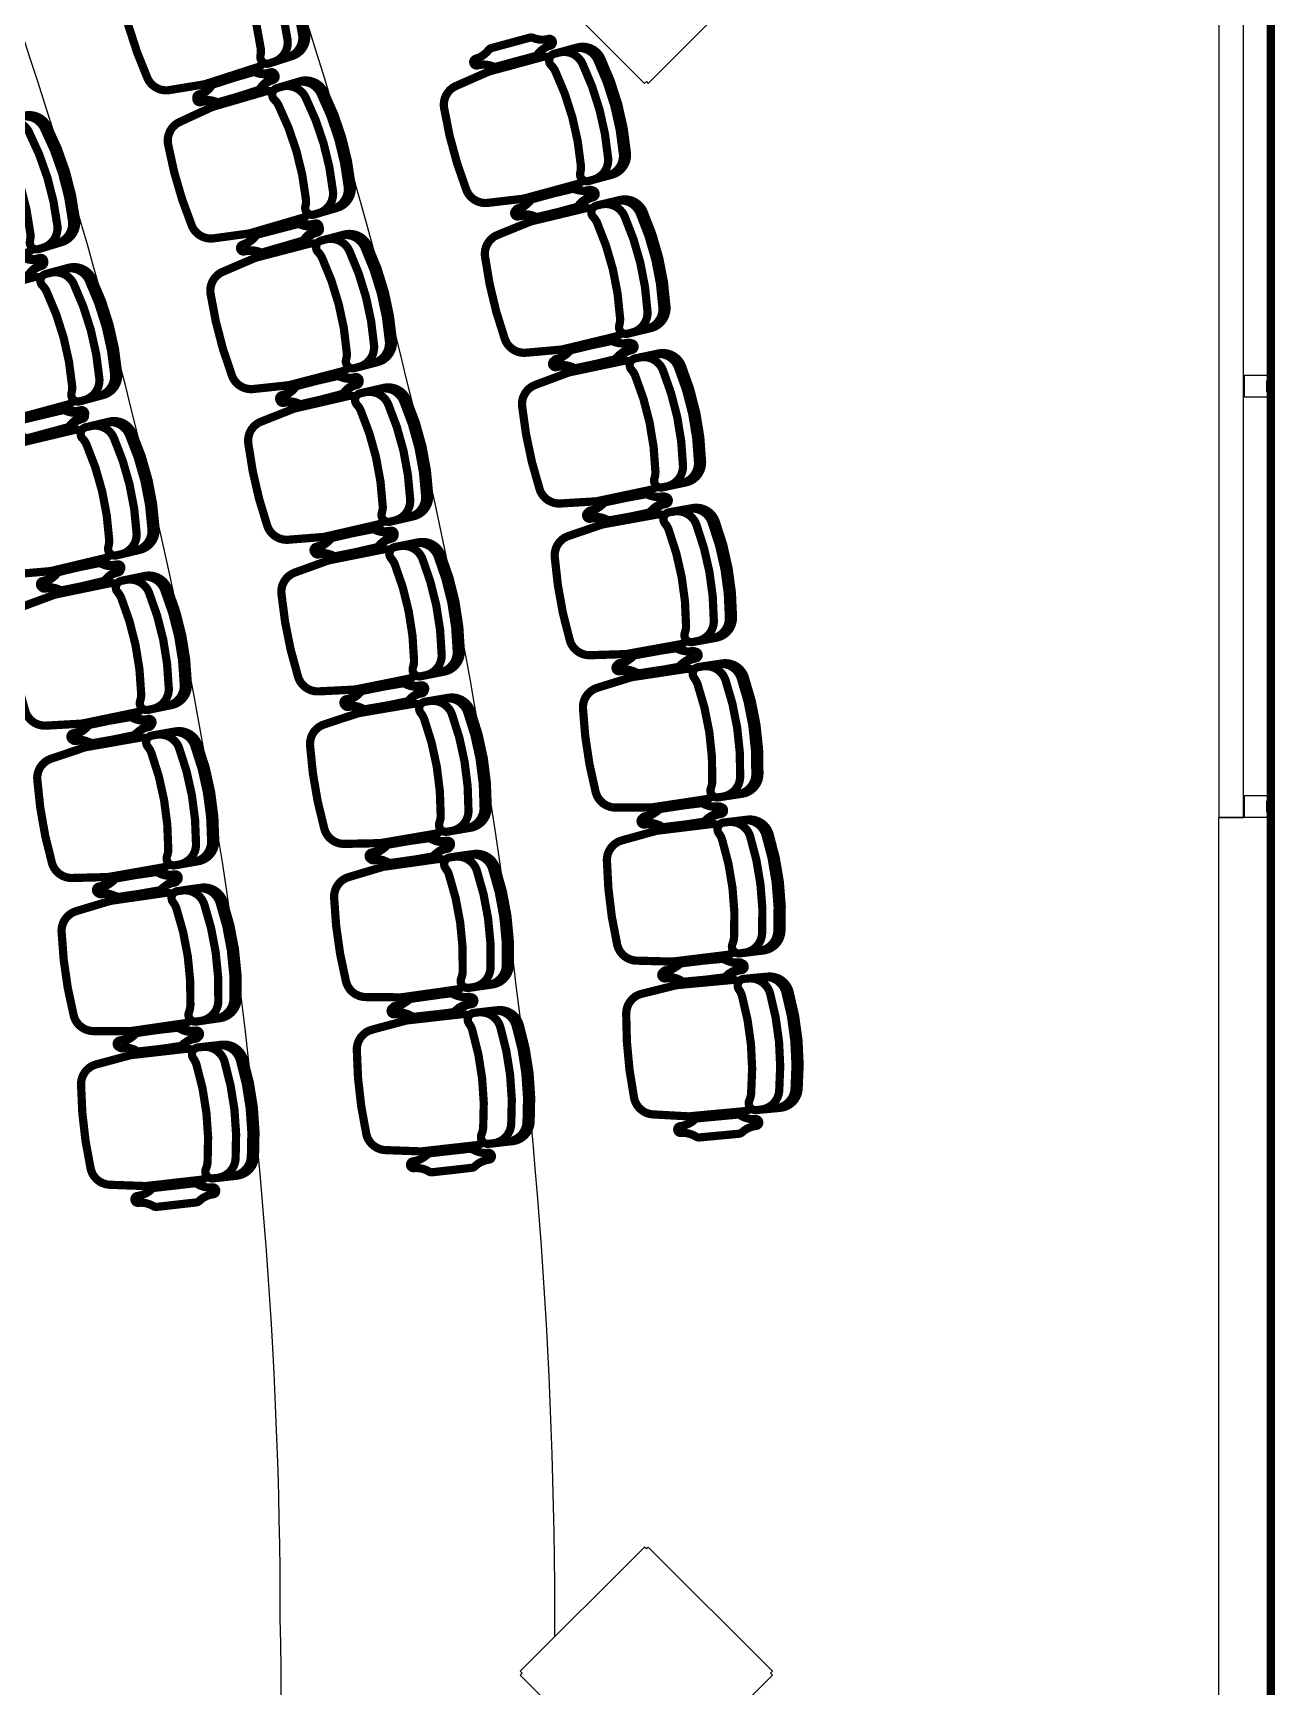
# Model space of a CAD drawing. Header units: metres. Extents: x -331 to 2982, y 362 to 2539.
# Drawn here: x 2875.96 to 2880.49, y 1345.53 to 1351.55 of the extents above; entities that cross this region are included whole.
import ezdxf

# ---------------------------------------------------------------- set-up
doc = ezdxf.new("R2010")
doc.units = ezdxf.units.M
doc.layers.get('0').update_dxf_attribs({"color": 251})
for name, color, linetype in [('CX', 251, 'Continuous'), ('Est', 251, 'Continuous'), ('Pis', 251, 'Continuous')]:
    doc.layers.add(name, color=color, linetype=linetype)

# ---------------------------------------------------------------- blocks, each defined once
blk = doc.blocks.new('XR_BL2_AND_MON-REV15$0$PERFIL_UNIT_ALCOA')
at = {"layer": 'CX', "color": 6}
for p, q in [((-21.3, 13.4), (-15.2, 13.4)), ((30.6, 13.4), (24.4, 13.4))]:
    blk.add_line(p, q, dxfattribs=at)
at = {"layer": 'CX'}
blk.add_lwpolyline([(-15.2, 19.2), (-15.2, 13.4), (-33.6, 13.4), (-33.6, 19.2), (-35.4, 19.2), (-35.4, 99.2), (44.6, 99.2), (44.6, 19.2), (42.9, 19.2), (42.9, 13.4), (24.4, 13.4), (24.4, 19.2)], close=True, dxfattribs=at)
blk = doc.blocks.new('XR_BL2_AND_MON-REV15$0$P_M')
at = {"layer": 'Est'}
blk.add_lwpolyline([(0.4596, -0.4313), (0.4525, -0.4243), (0.4596, -0.4172), (0.0071, 0.0354), (0, 0.0283), (-0.0071, 0.0354), (-0.4596, -0.4172), (-0.4525, -0.4243), (-0.4596, -0.4313), (-0.0071, -0.8839), (0, -0.8768), (0.0071, -0.8839)], close=True, dxfattribs=at)

msp = doc.modelspace()

# ---------------------------------------------------------------- linework, layer by layer
at = {"lineweight": 0}
msp.add_lwpolyline([(2869.5298, 1361.5637), (2869.5298, 1329.6266, 1.000162), (2878.2698, 1329.6252), (2878.2673, 1329.9558), (2880.2823, 1329.9558), (2880.2823, 1329.8808), (2880.4723, 1329.8808), (2880.4723, 1361.2808), (2880.2823, 1361.2808), (2880.2823, 1361.2058), (2878.2698, 1361.2058, 1.0398), (2869.5298, 1361.5663, 0.005135)], format="xyb", close=True, dxfattribs=at)
at = {"layer": 'Pis'}
for p, q in [((2880.2823, 1358.0108), (2880.2823, 1348.6986)), ((2880.3723, 1348.6975), (2880.3723, 1358.0108)), ((2880.3723, 1348.6975), (2880.3723, 1358.0108)), ((2880.4622, 1348.6975), (2880.4622, 1358.0108)), ((2880.4723, 1348.6975), (2880.4723, 1358.0108)), ((2880.4723, 1348.6975), (2880.2823, 1348.6975)), ((2880.2823, 1345.6508), (2880.2823, 1348.6975)), ((2880.2823, 1342.4641), (2880.2823, 1348.6975)), ((2880.2823, 1348.6975), (2880.3723, 1348.6975)), ((2880.4723, 1348.6975), (2880.2823, 1348.6975)), ((2880.4723, 1345.5808), (2880.4723, 1348.6975)), ((2880.4723, 1342.4641), (2880.4723, 1348.6975))]:
    msp.add_line(p, q, dxfattribs=at)
at = {"layer": 'Pis', "const_width": 0.03}
for points in [[(2869.5298, 1361.5637), (2869.5298, 1329.6266, 1.000162), (2878.2698, 1329.6252), (2878.2673, 1329.9558), (2880.2823, 1329.9558), (2880.2823, 1329.8808), (2880.4723, 1329.8808), (2880.4723, 1361.2808), (2880.2823, 1361.2808), (2880.2823, 1361.2058), (2878.2698, 1361.2058, 1.0398), (2869.5298, 1361.5663, 0.005135)], [(2876.7925, 1351.4986, 0.08991), (2876.6828, 1351.8381, 0.086278), (2876.6669, 1351.8583, -0.57735), (2876.676, 1351.9006), (2876.7589, 1351.9274, -0.36261), (2876.8481, 1351.8915, -0.08991), (2876.9578, 1351.552, -0.36261), (2876.9065, 1351.4707), (2876.8236, 1351.4439, -0.57735), (2876.7915, 1351.4729, 0.086278)], [(2877.6514, 1351.4322), (2877.7904, 1351.47, 0.164851), (2877.8011, 1351.4772, -0.162089), (2877.8477, 1351.5089, 1), (2877.8411, 1351.533, -0.162089), (2877.7849, 1351.5368, 0.164851), (2877.7721, 1351.5375), (2877.633, 1351.4998, 0.164851), (2877.6224, 1351.4926, -0.162089), (2877.5758, 1351.4609, 1), (2877.5823, 1351.4368, -0.162089), (2877.6385, 1351.433, 0.164851)], [(2877.9588, 1351.0718, 0.08991), (2877.8653, 1351.4161, 0.086278), (2877.8505, 1351.4371, -0.57735), (2877.8616, 1351.4789), (2877.9457, 1351.5018, -0.36261), (2878.033, 1351.4617, -0.08991), (2878.1265, 1351.1174, -0.36261), (2878.0715, 1351.0386), (2877.9874, 1351.0157, -0.57735), (2877.9566, 1351.0462, 0.086278)], [(2876.6429, 1351.3036), (2876.7813, 1351.344, 0.164851), (2876.7918, 1351.3513, -0.162089), (2876.8378, 1351.3839, 1), (2876.8308, 1351.4079, -0.162089), (2876.7745, 1351.4106, 0.164851), (2876.7616, 1351.4112), (2876.6233, 1351.3708, 0.164851), (2876.6128, 1351.3634, -0.162089), (2876.5668, 1351.3309, 1), (2876.5738, 1351.3069, -0.162089), (2876.6301, 1351.3042, 0.164851)], [(2876.6117, 1351.3606, -0.164851), (2876.622, 1351.3682), (2876.7591, 1351.4125, -0.164851), (2876.772, 1351.4124, 0.162089), (2876.8283, 1351.4113, -1), (2876.836, 1351.3875, 0.162089), (2876.7909, 1351.3536, -0.164851), (2876.7806, 1351.3459), (2876.6435, 1351.3016, -0.164851), (2876.6307, 1351.3018, 0.162089), (2876.5743, 1351.3029, -1), (2876.5666, 1351.3267, 0.162089)], [(2876.9571, 1350.949, 0.08991), (2876.8572, 1351.2915, 0.086278), (2876.8419, 1351.3122, -0.57735), (2876.8522, 1351.3542), (2876.9359, 1351.3787, -0.36261), (2877.024, 1351.3402, -0.08991), (2877.1239, 1350.9977, -0.36261), (2877.0703, 1350.9179), (2876.9866, 1350.8935, -0.57735), (2876.9553, 1350.9234, 0.086278)], [(2875.9534, 1350.8229, 0.08991), (2875.8497, 1351.1643, 0.086278), (2875.8342, 1351.1848, -0.57735), (2875.8441, 1351.2269), (2875.9274, 1351.2523, -0.36261), (2876.016, 1351.2147, -0.08991), (2876.1196, 1350.8734, -0.36261), (2876.0669, 1350.793), (2875.9835, 1350.7677, -0.57735), (2875.9519, 1350.7972, 0.086278)], [(2877.7717, 1350.9425, -0.164851), (2877.7824, 1350.9497), (2877.9215, 1350.9875, -0.164851), (2877.9343, 1350.9867, 0.162089), (2877.9905, 1350.9829, -1), (2877.9971, 1350.9588, 0.162089), (2877.9505, 1350.9271, -0.164851), (2877.9398, 1350.9199), (2877.8007, 1350.8821, -0.164851), (2877.7879, 1350.8829, 0.162089), (2877.7317, 1350.8867, -1), (2877.7251, 1350.9108, 0.162089)], [(2877.8046, 1350.8854), (2877.9447, 1350.9192, 0.164851), (2877.9556, 1350.926, -0.162089), (2878.0031, 1350.9564, 1), (2877.9972, 1350.9807, -0.162089), (2877.9411, 1350.9861, 0.164851), (2877.9283, 1350.9872), (2877.7882, 1350.9534, 0.164851), (2877.7773, 1350.9466, -0.162089), (2877.7299, 1350.9162, 1), (2877.7357, 1350.8919, -0.162089), (2877.7918, 1350.8865, 0.164851)], [(2878.1016, 1350.5163, 0.08991), (2878.018, 1350.8632, 0.086278), (2878.0038, 1350.8845, -0.57735), (2878.0161, 1350.9261), (2878.1008, 1350.9465, -0.36261), (2878.187, 1350.9039, -0.08991), (2878.2706, 1350.5571, -0.36261), (2878.2133, 1350.4799), (2878.1285, 1350.4594, -0.57735), (2878.0987, 1350.4908, 0.086278)], [(2876.7724, 1350.8163, -0.164851), (2876.7829, 1350.8236), (2876.9213, 1350.864, -0.164851), (2876.9341, 1350.8634, 0.162089), (2876.9904, 1350.8607, -1), (2876.9974, 1350.8367, 0.162089), (2876.9514, 1350.8041, -0.164851), (2876.9409, 1350.7968), (2876.8026, 1350.7564, -0.164851), (2876.7897, 1350.757, 0.162089), (2876.7334, 1350.7597, -1), (2876.7264, 1350.7837, 0.162089)], [(2876.8021, 1350.7539), (2876.9415, 1350.7903, 0.164851), (2876.9523, 1350.7973, -0.162089), (2876.9992, 1350.8286, 1), (2876.9929, 1350.8528, -0.162089), (2876.9367, 1350.8571, 0.164851), (2876.9239, 1350.858), (2876.7844, 1350.8216, 0.164851), (2876.7737, 1350.8146, -0.162089), (2876.7268, 1350.7833, 1), (2876.7331, 1350.7591, -0.162089), (2876.7893, 1350.7548, 0.164851)], [(2877.106, 1350.3905, 0.08991), (2877.0159, 1350.7357, 0.086278), (2877.0013, 1350.7568, -0.57735), (2877.0127, 1350.7985), (2877.0971, 1350.8205, -0.36261), (2877.184, 1350.7795, -0.08991), (2877.2741, 1350.4343, -0.36261), (2877.2182, 1350.3561), (2877.1339, 1350.3341, -0.57735), (2877.1035, 1350.3649, 0.086278)], [(2875.7981, 1350.63), (2875.9372, 1350.6677, 0.164851), (2875.9479, 1350.6749, -0.162089), (2875.9945, 1350.7065, 1), (2875.988, 1350.7307, -0.162089), (2875.9317, 1350.7345, 0.164851), (2875.9189, 1350.7353), (2875.7798, 1350.6976, 0.164851), (2875.7692, 1350.6904, -0.162089), (2875.7226, 1350.6588, 1), (2875.7291, 1350.6346, -0.162089), (2875.7853, 1350.6308, 0.164851)], [(2875.7702, 1350.6881, -0.164851), (2875.7806, 1350.6956), (2875.9185, 1350.7375, -0.164851), (2875.9314, 1350.737, 0.162089), (2875.9877, 1350.7349, -1), (2875.9949, 1350.711, 0.162089), (2875.9493, 1350.678, -0.164851), (2875.9389, 1350.6705), (2875.801, 1350.6286, -0.164851), (2875.7881, 1350.629, 0.162089), (2875.7318, 1350.6311, -1), (2875.7245, 1350.655, 0.162089)], [(2876.1054, 1350.2695, 0.08991), (2876.0121, 1350.6138, 0.086278), (2875.9973, 1350.6348, -0.57735), (2876.0084, 1350.6766), (2876.0925, 1350.6994, -0.36261), (2876.1798, 1350.6592, -0.08991), (2876.2731, 1350.3149, -0.36261), (2876.218, 1350.2361), (2876.1339, 1350.2133, -0.57735), (2876.1032, 1350.2439, 0.086278)], [(2877.9109, 1350.3925, -0.164851), (2877.9218, 1350.3993), (2878.0619, 1350.4331, -0.164851), (2878.0747, 1350.4319, 0.162089), (2878.1308, 1350.4265, -1), (2878.1366, 1350.4022, 0.162089), (2878.0891, 1350.3719, -0.164851), (2878.0783, 1350.365), (2877.9382, 1350.3313, -0.164851), (2877.9254, 1350.3324, 0.162089), (2877.8693, 1350.3378, -1), (2877.8634, 1350.3621, 0.162089)], [(2877.944, 1350.3348), (2878.085, 1350.3645, 0.164851), (2878.096, 1350.3711, -0.162089), (2878.1444, 1350.4, 1), (2878.1392, 1350.4245, -0.162089), (2878.0833, 1350.4315, 0.164851), (2878.0705, 1350.433), (2877.9295, 1350.4033, 0.164851), (2877.9185, 1350.3967, -0.162089), (2877.8701, 1350.3678, 1), (2877.8753, 1350.3433, -0.162089), (2877.9312, 1350.3363, 0.164851)], [(2878.2303, 1349.9574, 0.08991), (2878.1567, 1350.3064, 0.086278), (2878.143, 1350.3282, -0.57735), (2878.1565, 1350.3694), (2878.2418, 1350.3874, -0.36261), (2878.3267, 1350.3423, -0.08991), (2878.4003, 1349.9932, -0.36261), (2878.3408, 1349.9177), (2878.2556, 1349.8997, -0.57735), (2878.2266, 1349.9319, 0.086278)], [(2876.9436, 1350.2038), (2877.084, 1350.2362, 0.164851), (2877.0949, 1350.243, -0.162089), (2877.1427, 1350.2728, 1), (2877.1371, 1350.2972, -0.162089), (2877.081, 1350.3031, 0.164851), (2877.0683, 1350.3044), (2876.9278, 1350.272, 0.164851), (2876.9169, 1350.2653, -0.162089), (2876.8691, 1350.2354, 1), (2876.8747, 1350.2111, -0.162089), (2876.9308, 1350.2051, 0.164851)], [(2876.9176, 1350.263, -0.164851), (2876.9283, 1350.2701), (2877.0678, 1350.3065, -0.164851), (2877.0806, 1350.3056, 0.162089), (2877.1368, 1350.3012, -1), (2877.1431, 1350.277, 0.162089), (2877.0962, 1350.2458, -0.164851), (2877.0854, 1350.2387), (2876.946, 1350.2024, -0.164851), (2876.9332, 1350.2033, 0.162089), (2876.877, 1350.2076, -1), (2876.8707, 1350.2318, 0.162089)], [(2877.2369, 1349.8318, 0.08991), (2877.1568, 1350.1795, 0.086278), (2877.1427, 1350.201, -0.57735), (2877.1554, 1350.2424), (2877.2403, 1350.262, -0.36261), (2877.3261, 1350.2185, -0.08991), (2877.4062, 1349.8709, -0.36261), (2877.3482, 1349.7943), (2877.2632, 1349.7747, -0.57735), (2877.2337, 1349.8064, 0.086278)], [(2875.9442, 1350.0787), (2876.0843, 1350.1122, 0.164851), (2876.0952, 1350.119, -0.162089), (2876.1428, 1350.1493, 1), (2876.137, 1350.1736, -0.162089), (2876.0809, 1350.1791, 0.164851), (2876.0681, 1350.1803), (2875.9279, 1350.1468, 0.164851), (2875.917, 1350.14, -0.162089), (2875.8695, 1350.1097, 1), (2875.8753, 1350.0854, -0.162089), (2875.9314, 1350.0799, 0.164851)], [(2875.9182, 1350.1403, -0.164851), (2875.9289, 1350.1474), (2876.068, 1350.1851, -0.164851), (2876.0808, 1350.1843, 0.162089), (2876.1371, 1350.1805, -1), (2876.1436, 1350.1564, 0.162089), (2876.097, 1350.1247, -0.164851), (2876.0863, 1350.1176), (2875.9472, 1350.0799, -0.164851), (2875.9344, 1350.0807, 0.162089), (2875.8782, 1350.0845, -1), (2875.8716, 1350.1086, 0.162089)], [(2876.2404, 1349.709, 0.08991), (2876.1576, 1350.056, 0.086278), (2876.1433, 1350.0774, -0.57735), (2876.1557, 1350.1189), (2876.2405, 1350.1392, -0.36261), (2876.3266, 1350.0964, -0.08991), (2876.4094, 1349.7494, -0.36261), (2876.3519, 1349.6723), (2876.2672, 1349.6521, -0.57735), (2876.2374, 1349.6835, 0.086278)], [(2878.0361, 1349.839, -0.164851), (2878.0472, 1349.8455), (2878.1882, 1349.8753, -0.164851), (2878.2009, 1349.8738, 0.162089), (2878.2568, 1349.8668, -1), (2878.262, 1349.8423, 0.162089), (2878.2137, 1349.8133, -0.164851), (2878.2026, 1349.8068), (2878.0616, 1349.7771, -0.164851), (2878.0489, 1349.7786, 0.162089), (2877.9929, 1349.7856, -1), (2877.9878, 1349.81, 0.162089)], [(2878.0666, 1349.7803), (2878.2084, 1349.806, 0.164851), (2878.2196, 1349.8122, -0.162089), (2878.2688, 1349.8398, 1), (2878.2643, 1349.8644, -0.162089), (2878.2086, 1349.873, 0.164851), (2878.1959, 1349.8748), (2878.0541, 1349.8492, 0.164851), (2878.0429, 1349.8429, -0.162089), (2877.9937, 1349.8154, 1), (2877.9982, 1349.7908, -0.162089), (2878.0539, 1349.7822, 0.164851)], [(2878.342, 1349.3948, 0.08991), (2878.2784, 1349.7459, 0.086278), (2878.2654, 1349.768, -0.57735), (2878.28, 1349.8088), (2878.3658, 1349.8243, -0.36261), (2878.4494, 1349.7768, -0.08991), (2878.513, 1349.4258, -0.36261), (2878.4514, 1349.352), (2878.3656, 1349.3365, -0.57735), (2878.3376, 1349.3695, 0.086278)], [(2877.0684, 1349.6498), (2877.2097, 1349.6782, 0.164851), (2877.2208, 1349.6846, -0.162089), (2877.2695, 1349.7131, 1), (2877.2646, 1349.7376, -0.162089), (2877.2087, 1349.7452, 0.164851), (2877.196, 1349.7468), (2877.0547, 1349.7185, 0.164851), (2877.0436, 1349.712, -0.162089), (2876.9949, 1349.6835, 1), (2876.9998, 1349.659, -0.162089), (2877.0557, 1349.6515, 0.164851)], [(2877.045, 1349.7099, -0.164851), (2877.0559, 1349.7166), (2877.1963, 1349.749, -0.164851), (2877.2091, 1349.7477, 0.162089), (2877.2652, 1349.7418, -1), (2877.2708, 1349.7174, 0.162089), (2877.223, 1349.6875, -0.164851), (2877.2121, 1349.6808), (2877.0716, 1349.6484, -0.164851), (2877.0588, 1349.6497, 0.162089), (2877.0028, 1349.6556, -1), (2876.9972, 1349.68, 0.162089)], [(2877.351, 1349.2696, 0.08991), (2877.2809, 1349.6194, 0.086278), (2877.2674, 1349.6413, -0.57735), (2877.2813, 1349.6823), (2877.3667, 1349.6995, -0.36261), (2877.4512, 1349.6536, -0.08991), (2877.5214, 1349.3038, -0.36261), (2877.4611, 1349.2288), (2877.3757, 1349.2117, -0.57735), (2877.3471, 1349.2442, 0.086278)], [(2876.072, 1349.5255), (2876.2131, 1349.5547, 0.164851), (2876.2242, 1349.5612, -0.162089), (2876.2727, 1349.59, 1), (2876.2676, 1349.6145, -0.162089), (2876.2117, 1349.6217, 0.164851), (2876.1989, 1349.6232), (2876.0578, 1349.594, 0.164851), (2876.0468, 1349.5875, -0.162089), (2875.9983, 1349.5587, 1), (2876.0034, 1349.5342, -0.162089), (2876.0593, 1349.527, 0.164851)], [(2876.0494, 1349.5855, -0.164851), (2876.0603, 1349.5924), (2876.2005, 1349.6258, -0.164851), (2876.2132, 1349.6247, 0.162089), (2876.2693, 1349.6192, -1), (2876.2751, 1349.5948, 0.162089), (2876.2276, 1349.5646, -0.164851), (2876.2167, 1349.5578), (2876.0765, 1349.5243, -0.164851), (2876.0638, 1349.5255, 0.162089), (2876.0077, 1349.531, -1), (2876.0019, 1349.5553, 0.162089)], [(2876.357, 1349.147, 0.08991), (2876.2846, 1349.4963, 0.086278), (2876.2711, 1349.5182, -0.57735), (2876.2847, 1349.5593), (2876.37, 1349.577, -0.36261), (2876.4548, 1349.5316, -0.08991), (2876.5271, 1349.1822, -0.36261), (2876.4673, 1349.1069), (2876.382, 1349.0893, -0.57735), (2876.3532, 1349.1216, 0.086278)], [(2878.1445, 1349.2821, -0.164851), (2878.1557, 1349.2883), (2878.2975, 1349.314, -0.164851), (2878.3102, 1349.3121, 0.162089), (2878.3659, 1349.3035, -1), (2878.3704, 1349.2789, 0.162089), (2878.3213, 1349.2513, -0.164851), (2878.31, 1349.2451), (2878.1682, 1349.2194, -0.164851), (2878.1555, 1349.2213, 0.162089), (2878.0998, 1349.2299, -1), (2878.0954, 1349.2545, 0.162089)], [(2878.1733, 1349.223), (2878.3158, 1349.2446, 0.164851), (2878.3272, 1349.2505, -0.162089), (2878.3771, 1349.2767, 1), (2878.3733, 1349.3014, -0.162089), (2878.3179, 1349.3116, 0.164851), (2878.3053, 1349.3138), (2878.1628, 1349.2922, 0.164851), (2878.1514, 1349.2863, -0.162089), (2878.1014, 1349.2602, 1), (2878.1052, 1349.2354, -0.162089), (2878.1606, 1349.2253, 0.164851)], [(2878.4375, 1348.8298, 0.08991), (2878.384, 1349.1825, 0.086278), (2878.3717, 1349.2051, -0.57735), (2878.3874, 1349.2454), (2878.4736, 1349.2585, -0.36261), (2878.5558, 1349.2086, -0.08991), (2878.6093, 1348.8559, -0.36261), (2878.5456, 1348.7839), (2878.4594, 1348.7708, -0.57735), (2878.4324, 1348.8046, 0.086278)], [(2877.1766, 1349.0923), (2877.3186, 1349.1166, 0.164851), (2877.3299, 1349.1227, -0.162089), (2877.3793, 1349.1498, 1), (2877.3751, 1349.1744, -0.162089), (2877.3195, 1349.1836, 0.164851), (2877.3068, 1349.1856), (2877.1648, 1349.1613, 0.164851), (2877.1535, 1349.1552, -0.162089), (2877.1041, 1349.1281, 1), (2877.1083, 1349.1034, -0.162089), (2877.1639, 1349.0943, 0.164851)], [(2877.1556, 1349.1532, -0.164851), (2877.1668, 1349.1596), (2877.3081, 1349.1879, -0.164851), (2877.3208, 1349.1863, 0.162089), (2877.3766, 1349.1787, -1), (2877.3816, 1349.1542, 0.162089), (2877.3329, 1349.1257, -0.164851), (2877.3218, 1349.1193), (2877.1805, 1349.091, -0.164851), (2877.1678, 1349.0926, 0.162089), (2877.1119, 1349.1002, -1), (2877.107, 1349.1247, 0.162089)], [(2877.4481, 1348.7041, 0.08991), (2877.388, 1349.0558, 0.086278), (2877.3753, 1349.0781, -0.57735), (2877.3903, 1349.1187), (2877.4762, 1349.1334, -0.36261), (2877.5593, 1349.085, -0.08991), (2877.6194, 1348.7334, -0.36261), (2877.5571, 1348.6602), (2877.4712, 1348.6455, -0.57735), (2877.4435, 1348.6788, 0.086278)], [(2876.1822, 1348.9685), (2876.3242, 1348.9934, 0.164851), (2876.3354, 1348.9996, -0.162089), (2876.3847, 1349.0269, 1), (2876.3804, 1349.0515, -0.162089), (2876.3248, 1349.0604, 0.164851), (2876.3121, 1349.0623), (2876.1701, 1349.0374, 0.164851), (2876.1589, 1349.0312, -0.162089), (2876.1096, 1349.0039, 1), (2876.1139, 1348.9793, -0.162089), (2876.1696, 1348.9704, 0.164851)], [(2876.1623, 1349.0293, -0.164851), (2876.1734, 1349.0359), (2876.3145, 1349.0651, -0.164851), (2876.3273, 1349.0635, 0.162089), (2876.3832, 1349.0563, -1), (2876.3882, 1349.0318, 0.162089), (2876.3398, 1349.003, -0.164851), (2876.3287, 1348.9965), (2876.1876, 1348.9673, -0.164851), (2876.1749, 1348.9689, 0.162089), (2876.1189, 1348.9761, -1), (2876.1139, 1349.0005, 0.162089)], [(2876.4556, 1348.5816, 0.08991), (2876.3939, 1348.9329, 0.086278), (2876.381, 1348.9552, -0.57735), (2876.3958, 1348.9958), (2876.4817, 1349.0109, -0.36261), (2876.565, 1348.963, -0.08991), (2876.6268, 1348.6116, -0.36261), (2876.5647, 1348.5382), (2876.4789, 1348.5231, -0.57735), (2876.4511, 1348.5563, 0.086278)], [(2878.2369, 1348.7228, -0.164851), (2878.2483, 1348.7287), (2878.3908, 1348.7503, -0.164851), (2878.4034, 1348.748, 0.162089), (2878.4588, 1348.7379, -1), (2878.4626, 1348.7131, 0.162089), (2878.4127, 1348.687, -0.164851), (2878.4013, 1348.6811), (2878.2588, 1348.6595, -0.164851), (2878.2461, 1348.6617, 0.162089), (2878.1907, 1348.6719, -1), (2878.1869, 1348.6966, 0.162089)], [(2878.264, 1348.6627), (2878.4071, 1348.6802, 0.164851), (2878.4186, 1348.6858, -0.162089), (2878.4693, 1348.7105, 1), (2878.4663, 1348.7353, -0.162089), (2878.4111, 1348.7471, 0.164851), (2878.3986, 1348.7497), (2878.2555, 1348.7322, 0.164851), (2878.2439, 1348.7266, -0.162089), (2878.1933, 1348.7019, 1), (2878.1963, 1348.677, -0.162089), (2878.2515, 1348.6653, 0.164851)], [(2878.5169, 1348.2621, 0.08991), (2878.4735, 1348.6162, 0.086278), (2878.4618, 1348.6391, -0.57735), (2878.4787, 1348.6789), (2878.5652, 1348.6895, -0.36261), (2878.646, 1348.6373, -0.08991), (2878.6894, 1348.2832, -0.36261), (2878.6236, 1348.2131), (2878.5371, 1348.2025, -0.57735), (2878.5111, 1348.2371, 0.086278)], [(2877.2679, 1348.532), (2877.4106, 1348.5522, 0.164851), (2877.422, 1348.5579, -0.162089), (2877.4722, 1348.5836, 1), (2877.4687, 1348.6084, -0.162089), (2877.4134, 1348.6191, 0.164851), (2877.4007, 1348.6215), (2877.2581, 1348.6013, 0.164851), (2877.2466, 1348.5955, -0.162089), (2877.1964, 1348.5698, 1), (2877.1999, 1348.5451, -0.162089), (2877.2553, 1348.5343, 0.164851)], [(2877.2495, 1348.5933, -0.164851), (2877.2608, 1348.5994), (2877.4029, 1348.6237, -0.164851), (2877.4155, 1348.6217, 0.162089), (2877.4712, 1348.6126, -1), (2877.4754, 1348.5879, 0.162089), (2877.426, 1348.5608, -0.164851), (2877.4147, 1348.5547), (2877.2726, 1348.5304, -0.164851), (2877.2599, 1348.5324, 0.162089), (2877.2043, 1348.5416, -1), (2877.2001, 1348.5662, 0.162089)], [(2877.5282, 1348.1362, 0.08991), (2877.4782, 1348.4894, 0.086278), (2877.4661, 1348.512, -0.57735), (2877.4822, 1348.5522), (2877.5685, 1348.5644, -0.36261), (2877.6502, 1348.5138, -0.08991), (2877.7002, 1348.1605, -0.36261), (2877.6358, 1348.0892), (2877.5495, 1348.0769, -0.57735), (2877.5228, 1348.111, 0.086278)], [(2876.2747, 1348.4082), (2876.4174, 1348.4289, 0.164851), (2876.4288, 1348.4347, -0.162089), (2876.4789, 1348.4605, 1), (2876.4753, 1348.4853, -0.162089), (2876.42, 1348.4958, 0.164851), (2876.4073, 1348.4981), (2876.2647, 1348.4775, 0.164851), (2876.2533, 1348.4717, -0.162089), (2876.2032, 1348.4459, 1), (2876.2067, 1348.4211, -0.162089), (2876.2621, 1348.4106, 0.164851)], [(2876.2575, 1348.4698, -0.164851), (2876.2688, 1348.476), (2876.4107, 1348.5009, -0.164851), (2876.4234, 1348.499, 0.162089), (2876.4791, 1348.4901, -1), (2876.4834, 1348.4655, 0.162089), (2876.4341, 1348.4382, -0.164851), (2876.4228, 1348.432), (2876.2809, 1348.4071, -0.164851), (2876.2682, 1348.409, 0.162089), (2876.2126, 1348.4179, -1), (2876.2082, 1348.4425, 0.162089)], [(2876.5363, 1348.0132, 0.08991), (2876.4852, 1348.3663, 0.086278), (2876.473, 1348.3889, -0.57735), (2876.489, 1348.4291), (2876.5753, 1348.4416, -0.36261), (2876.6571, 1348.3912, -0.08991), (2876.7083, 1348.0381, -0.36261), (2876.644, 1347.9666), (2876.5578, 1347.9541, -0.57735), (2876.531, 1347.9881, 0.086278)], [(2878.3133, 1348.1608, -0.164851), (2878.3248, 1348.1664), (2878.4679, 1348.1839, -0.164851), (2878.4805, 1348.1813, 0.162089), (2878.5356, 1348.1695, -1), (2878.5386, 1348.1447, 0.162089), (2878.488, 1348.12, -0.164851), (2878.4764, 1348.1144), (2878.3334, 1348.0969, -0.164851), (2878.3208, 1348.0995, 0.162089), (2878.2657, 1348.1113, -1), (2878.2626, 1348.1361, 0.162089)], [(2878.3377, 1348.0996), (2878.4812, 1348.113, 0.164851), (2878.4929, 1348.1183, -0.162089), (2878.5443, 1348.1415, 1), (2878.5419, 1348.1664, -0.162089), (2878.4872, 1348.1798, 0.164851), (2878.4747, 1348.1827), (2878.3312, 1348.1693, 0.164851), (2878.3195, 1348.1641, -0.162089), (2878.2681, 1348.1408, 1), (2878.2705, 1348.1159, -0.162089), (2878.3252, 1348.1026, 0.164851)], [(2878.579, 1347.6919, 0.08991), (2878.5458, 1348.0472, 0.086278), (2878.5347, 1348.0703, -0.57735), (2878.5528, 1348.1097), (2878.6396, 1348.1178, -0.36261), (2878.7188, 1348.0633, -0.08991), (2878.752, 1347.7081, -0.36261), (2878.6843, 1347.6399), (2878.5975, 1347.6318, -0.57735), (2878.5725, 1347.6671, 0.086278)], [(2877.3265, 1348.0311, -0.164851), (2877.338, 1348.0369), (2877.4806, 1348.0571, -0.164851), (2877.4933, 1348.0547, 0.162089), (2877.5486, 1348.044, -1), (2877.5521, 1348.0192, 0.162089), (2877.5019, 1347.9936, -0.164851), (2877.4905, 1347.9878), (2877.3478, 1347.9676, -0.164851), (2877.3352, 1347.97, 0.162089), (2877.2798, 1347.9807, -1), (2877.2763, 1348.0054, 0.162089)], [(2877.3541, 1347.9717), (2877.4973, 1347.9878, 0.164851), (2877.509, 1347.9932, -0.162089), (2877.5598, 1348.0175, 1), (2877.5571, 1348.0423, -0.162089), (2877.502, 1348.0546, 0.164851), (2877.4895, 1348.0574), (2877.3463, 1348.0412, 0.164851), (2877.3347, 1348.0358, -0.162089), (2877.2838, 1348.0116, 1), (2877.2866, 1347.9867, -0.162089), (2877.3416, 1347.9744, 0.164851)], [(2877.603, 1347.5686, 0.08991), (2877.5631, 1347.9231, 0.086278), (2877.5517, 1347.9461, -0.57735), (2877.569, 1347.9858), (2877.6556, 1347.9955, -0.36261), (2877.7358, 1347.9425, -0.08991), (2877.7757, 1347.588, -0.36261), (2877.7092, 1347.5185), (2877.6226, 1347.5088, -0.57735), (2877.5969, 1347.5436, 0.086278)], [(2876.3494, 1347.8454), (2876.4925, 1347.8617, 0.164851), (2876.5042, 1347.8672, -0.162089), (2876.555, 1347.8915, 1), (2876.5522, 1347.9164, -0.162089), (2876.4972, 1347.9286, 0.164851), (2876.4846, 1347.9313), (2876.3414, 1347.915, 0.164851), (2876.3298, 1347.9095, -0.162089), (2876.279, 1347.8852, 1), (2876.2818, 1347.8604, -0.162089), (2876.3368, 1347.8481, 0.164851)], [(2876.3349, 1347.9076, -0.164851), (2876.3464, 1347.9134), (2876.489, 1347.934, -0.164851), (2876.5016, 1347.9317, 0.162089), (2876.557, 1347.9211, -1), (2876.5605, 1347.8964, 0.162089), (2876.5104, 1347.8706, -0.164851), (2876.499, 1347.8647), (2876.3564, 1347.8441, -0.164851), (2876.3438, 1347.8464, 0.162089), (2876.2884, 1347.857, -1), (2876.2848, 1347.8817, 0.162089)], [(2876.5989, 1347.4427, 0.08991), (2876.5585, 1347.7972, 0.086278), (2876.5469, 1347.8201, -0.57735), (2876.5642, 1347.8599), (2876.6508, 1347.8697, -0.36261), (2876.7311, 1347.8169, -0.08991), (2876.7715, 1347.4624, -0.36261), (2876.7052, 1347.3928), (2876.6186, 1347.3829, -0.57735), (2876.5928, 1347.4177, 0.086278)], [(2878.3726, 1347.5966, -0.164851), (2878.3843, 1347.6018), (2878.5278, 1347.6152, -0.164851), (2878.5403, 1347.6122, 0.162089), (2878.595, 1347.5989, -1), (2878.5973, 1347.574, 0.162089), (2878.546, 1347.5508, -0.164851), (2878.5343, 1347.5455), (2878.3908, 1347.5321, -0.164851), (2878.3783, 1347.5351, 0.162089), (2878.3235, 1347.5484, -1), (2878.3212, 1347.5733, 0.162089)], [(2877.3984, 1347.4694, -0.164851), (2877.41, 1347.4748), (2877.5532, 1347.4909, -0.164851), (2877.5658, 1347.4882, 0.162089), (2877.6208, 1347.4759, -1), (2877.6235, 1347.451, 0.162089), (2877.5727, 1347.4268, -0.164851), (2877.561, 1347.4214), (2877.4178, 1347.4053, -0.164851), (2877.4053, 1347.408, 0.162089), (2877.3503, 1347.4203, -1), (2877.3475, 1347.4451, 0.162089)], [(2876.3944, 1347.3432, -0.164851), (2876.406, 1347.3486), (2876.5492, 1347.365, -0.164851), (2876.5617, 1347.3622, 0.162089), (2876.6168, 1347.35, -1), (2876.6196, 1347.3252, 0.162089), (2876.5687, 1347.3009, -0.164851), (2876.5571, 1347.2954), (2876.4139, 1347.2791, -0.164851), (2876.4014, 1347.2818, 0.162089), (2876.3464, 1347.294, -1), (2876.3435, 1347.3189, 0.162089)]]:
    msp.add_lwpolyline(points, format="xyb", close=True, dxfattribs=at)
for points in [[(2876.7447, 1351.9228, -0.36261), (2876.8338, 1351.8869, -0.08991), (2876.9435, 1351.5474, -0.36261), (2876.8922, 1351.4661)], [(2876.6607, 1351.8867, 0.149389), (2876.6315, 1351.8863), (2876.4483, 1351.8271, 0.03724), (2876.4345, 1351.8214), (2876.3248, 1351.7669, 0.342214), (2876.2848, 1351.6841, 0.051556), (2876.3797, 1351.3906, 0.342214), (2876.4605, 1351.3468), (2876.5814, 1351.3668, 0.03724), (2876.5959, 1351.3703), (2876.7791, 1351.4295, 0.149389), (2876.8031, 1351.4462)], [(2876.6913, 1351.9056, -0.36261), (2876.7805, 1351.8696, -0.08991), (2876.8902, 1351.5302, -0.36261), (2876.8389, 1351.4488)], [(2877.8456, 1351.4658, 0.149389), (2877.8164, 1351.4667), (2877.6306, 1351.4162, 0.03724), (2877.6166, 1351.4113), (2877.5044, 1351.362, 0.342214), (2877.4605, 1351.2812, 0.051556), (2877.5414, 1350.9835, 0.342214), (2877.6201, 1350.936), (2877.7418, 1350.9502, 0.03724), (2877.7564, 1350.953), (2877.9422, 1351.0035, 0.149389), (2877.967, 1351.019)], [(2877.8771, 1351.4832, -0.36261), (2877.9645, 1351.443, -0.08991), (2878.058, 1351.0988, -0.36261), (2878.0029, 1351.0199)], [(2877.9312, 1351.4979, -0.36261), (2878.0185, 1351.4577, -0.08991), (2878.112, 1351.1134, -0.36261), (2878.057, 1351.0346)], [(2876.8365, 1351.3408, 0.149389), (2876.8073, 1351.3411), (2876.6225, 1351.2872, 0.03724), (2876.6085, 1351.282), (2876.4973, 1351.2306, 0.342214), (2876.455, 1351.149, 0.051556), (2876.5414, 1350.8529, 0.342214), (2876.6209, 1350.8068), (2876.7424, 1350.8233, 0.03724), (2876.7569, 1350.8264), (2876.9417, 1350.8804, 0.149389), (2876.9662, 1350.8964)], [(2876.8677, 1351.3588, -0.36261), (2876.9558, 1351.3203, -0.08991), (2877.0557, 1350.9778, -0.36261), (2877.0021, 1350.898)], [(2876.9215, 1351.3745, -0.36261), (2877.0096, 1351.336, -0.08991), (2877.1095, 1350.9935, -0.36261), (2877.0559, 1350.9137)], [(2875.8285, 1351.2133, 0.149389), (2875.7993, 1351.2134), (2875.6151, 1351.1574, 0.03724), (2875.6012, 1351.152), (2875.4905, 1351.0994, 0.342214), (2875.4491, 1351.0174, 0.051556), (2875.5387, 1350.7222, 0.342214), (2875.6188, 1350.677), (2875.74, 1350.6949, 0.03724), (2875.7545, 1350.6981), (2875.9388, 1350.7541, 0.149389), (2875.963, 1350.7704)], [(2875.8595, 1351.2316, -0.36261), (2875.948, 1351.1941, -0.08991), (2876.0517, 1350.8527, -0.36261), (2875.999, 1350.7723)], [(2875.9131, 1351.2479, -0.36261), (2876.0016, 1351.2104, -0.08991), (2876.1053, 1350.869, -0.36261), (2876.0526, 1350.7886)], [(2877.9998, 1350.9134, 0.149389), (2877.9706, 1350.9151), (2877.7834, 1350.87, 0.03724), (2877.7692, 1350.8654), (2877.6557, 1350.8194, 0.342214), (2877.6096, 1350.7399, 0.051556), (2877.6818, 1350.44, 0.342214), (2877.7591, 1350.3902), (2877.8812, 1350.401, 0.03724), (2877.8959, 1350.4034), (2878.0831, 1350.4485, 0.149389), (2878.1082, 1350.4633)], [(2878.0317, 1350.9298, -0.36261), (2878.1179, 1350.8872, -0.08991), (2878.2015, 1350.5404, -0.36261), (2878.1442, 1350.4632)], [(2878.0862, 1350.943, -0.36261), (2878.1724, 1350.9004, -0.08991), (2878.256, 1350.5535, -0.36261), (2878.1987, 1350.4763)], [(2876.9967, 1350.7855, 0.149389), (2876.9675, 1350.7867), (2876.7812, 1350.7381, 0.03724), (2876.7671, 1350.7333), (2876.6544, 1350.6851, 0.342214), (2876.6098, 1350.6048, 0.051556), (2876.6877, 1350.3063, 0.342214), (2876.7659, 1350.258), (2876.8877, 1350.271, 0.03724), (2876.9024, 1350.2737), (2877.0887, 1350.3223, 0.149389), (2877.1136, 1350.3376)], [(2877.0283, 1350.8026, -0.36261), (2877.1153, 1350.7616, -0.08991), (2877.2054, 1350.4164, -0.36261), (2877.1495, 1350.3381)], [(2877.0825, 1350.8167, -0.36261), (2877.1695, 1350.7758, -0.08991), (2877.2596, 1350.4306, -0.36261), (2877.2037, 1350.3523)], [(2875.9924, 1350.6635, 0.149389), (2875.9632, 1350.6644), (2875.7774, 1350.614, 0.03724), (2875.7634, 1350.6091), (2875.6511, 1350.5599, 0.342214), (2875.6072, 1350.4791, 0.051556), (2875.6879, 1350.1813, 0.342214), (2875.7666, 1350.1338), (2875.8883, 1350.1479, 0.03724), (2875.9029, 1350.1507), (2876.0888, 1350.2011, 0.149389), (2876.1135, 1350.2167)], [(2876.0239, 1350.6808, -0.36261), (2876.1113, 1350.6407, -0.08991), (2876.2046, 1350.2963, -0.36261), (2876.1495, 1350.2175)], [(2876.078, 1350.6955, -0.36261), (2876.1653, 1350.6553, -0.08991), (2876.2586, 1350.311, -0.36261), (2876.2035, 1350.2322)], [(2878.1398, 1350.3571, 0.149389), (2878.1107, 1350.3597), (2877.9223, 1350.32, 0.03724), (2877.908, 1350.3159), (2877.7932, 1350.2731, 0.342214), (2877.7448, 1350.1949, 0.051556), (2877.8085, 1349.8931, 0.342214), (2877.8843, 1349.8411), (2878.0067, 1349.8484, 0.03724), (2878.0214, 1349.8503), (2878.2098, 1349.8901, 0.149389), (2878.2354, 1349.9042)], [(2878.1723, 1350.3727, -0.36261), (2878.2572, 1350.3276, -0.08991), (2878.3308, 1349.9786, -0.36261), (2878.2713, 1349.903)], [(2878.2271, 1350.3843, -0.36261), (2878.312, 1350.3392, -0.08991), (2878.3856, 1349.9901, -0.36261), (2878.3261, 1349.9146)], [(2877.1711, 1350.246, -0.36261), (2877.2569, 1350.2026, -0.08991), (2877.337, 1349.8549, -0.36261), (2877.279, 1349.7783)], [(2877.2257, 1350.2586, -0.36261), (2877.3115, 1350.2151, -0.08991), (2877.3916, 1349.8675, -0.36261), (2877.3336, 1349.7909)], [(2877.139, 1350.2299, 0.149389), (2877.1098, 1350.2319), (2876.9222, 1350.1886, 0.03724), (2876.908, 1350.1842), (2876.794, 1350.1393, 0.342214), (2876.7471, 1350.0603, 0.051556), (2876.8164, 1349.7596, 0.342214), (2876.8932, 1349.7091), (2877.0154, 1349.7187, 0.03724), (2877.0301, 1349.7209), (2877.2177, 1349.7642, 0.149389), (2877.243, 1349.7788)], [(2876.1714, 1350.1227, -0.36261), (2876.2575, 1350.0799, -0.08991), (2876.3403, 1349.7329, -0.36261), (2876.2829, 1349.6558)], [(2876.2259, 1350.1357, -0.36261), (2876.312, 1350.0929, -0.08991), (2876.3948, 1349.7459, -0.36261), (2876.3373, 1349.6688)], [(2876.1394, 1350.1063, 0.149389), (2876.1102, 1350.1081), (2875.9229, 1350.0634, 0.03724), (2875.9088, 1350.0588), (2875.7951, 1350.013, 0.342214), (2875.7488, 1349.9336, 0.051556), (2875.8204, 1349.6335, 0.342214), (2875.8976, 1349.5836), (2876.0197, 1349.5941, 0.03724), (2876.0344, 1349.5965), (2876.2217, 1349.6412, 0.149389), (2876.2469, 1349.656)], [(2878.351, 1349.8216, -0.36261), (2878.4346, 1349.7742, -0.08991), (2878.4982, 1349.4231, -0.36261), (2878.4366, 1349.3493)], [(2878.263, 1349.797, 0.149389), (2878.234, 1349.8004), (2878.0446, 1349.7661, 0.03724), (2878.0302, 1349.7624), (2877.9141, 1349.7229, 0.342214), (2877.8635, 1349.6462, 0.051556), (2877.9185, 1349.3426, 0.342214), (2877.9928, 1349.2885), (2878.1153, 1349.2923, 0.03724), (2878.1301, 1349.2938), (2878.3196, 1349.3281, 0.149389), (2878.3456, 1349.3415)], [(2878.2959, 1349.8117, -0.36261), (2878.3795, 1349.7642, -0.08991), (2878.4431, 1349.4131, -0.36261), (2878.3815, 1349.3393)], [(2877.352, 1349.6965, -0.36261), (2877.4365, 1349.6506, -0.08991), (2877.5067, 1349.3008, -0.36261), (2877.4464, 1349.2259)], [(2877.2645, 1349.6702, 0.149389), (2877.2354, 1349.6731), (2877.0467, 1349.6353, 0.03724), (2877.0323, 1349.6313), (2876.9171, 1349.5896, 0.342214), (2876.8679, 1349.512, 0.051556), (2876.9286, 1349.2095, 0.342214), (2877.0039, 1349.1568), (2877.1263, 1349.1628, 0.03724), (2877.141, 1349.1646), (2877.3298, 1349.2025, 0.149389), (2877.3556, 1349.2164)], [(2877.2971, 1349.6855, -0.36261), (2877.3816, 1349.6396, -0.08991), (2877.4517, 1349.2898, -0.36261), (2877.3915, 1349.2149)], [(2876.268, 1349.5471, 0.149389), (2876.2389, 1349.5498), (2876.0503, 1349.5108, 0.03724), (2876.036, 1349.5067), (2875.921, 1349.4643, 0.342214), (2875.8724, 1349.3864, 0.051556), (2875.9349, 1349.0842, 0.342214), (2876.0105, 1349.032), (2876.1329, 1349.0388, 0.03724), (2876.1477, 1349.0407), (2876.3362, 1349.0798, 0.149389), (2876.3618, 1349.0938)], [(2876.3005, 1349.5626, -0.36261), (2876.3852, 1349.5172, -0.08991), (2876.4576, 1349.1678, -0.36261), (2876.3978, 1349.0925)], [(2876.3553, 1349.5739, -0.36261), (2876.4401, 1349.5285, -0.08991), (2876.5124, 1349.1792, -0.36261), (2876.4526, 1349.1039)], [(2878.3701, 1349.2341, 0.149389), (2878.3412, 1349.2384), (2878.1508, 1349.2095, 0.03724), (2878.1363, 1349.2062), (2878.0192, 1349.17, 0.342214), (2877.9664, 1349.0948, 0.051556), (2878.0127, 1348.7898, 0.342214), (2878.0855, 1348.7336), (2878.208, 1348.7338, 0.03724), (2878.2228, 1348.7349), (2878.4132, 1348.7638, 0.149389), (2878.4396, 1348.7764)], [(2878.4034, 1349.2478, -0.36261), (2878.4856, 1349.198, -0.08991), (2878.5391, 1348.8452, -0.36261), (2878.4754, 1348.7732)], [(2878.4588, 1349.2562, -0.36261), (2878.541, 1349.2064, -0.08991), (2878.5945, 1348.8536, -0.36261), (2878.5308, 1348.7816)], [(2877.3732, 1349.1071, 0.149389), (2877.3442, 1349.1108), (2877.1544, 1349.0784, 0.03724), (2877.14, 1349.0748), (2877.0236, 1349.0364, 0.342214), (2876.9722, 1348.9602, 0.051556), (2877.0242, 1348.6561, 0.342214), (2877.0979, 1348.6013), (2877.2205, 1348.6038, 0.03724), (2877.2353, 1348.6052), (2877.4251, 1348.6377, 0.149389), (2877.4512, 1348.6508)], [(2877.4062, 1349.1214, -0.36261), (2877.4893, 1349.0731, -0.08991), (2877.5494, 1348.7214, -0.36261), (2877.487, 1348.6482)], [(2877.4614, 1349.1308, -0.36261), (2877.5445, 1349.0825, -0.08991), (2877.6046, 1348.7309, -0.36261), (2877.5423, 1348.6577)], [(2876.3788, 1348.9842, 0.149389), (2876.3498, 1348.9877), (2876.1601, 1348.9544, 0.03724), (2876.1457, 1348.9508), (2876.0295, 1348.9119, 0.342214), (2875.9785, 1348.8354, 0.051556), (2876.0319, 1348.5316, 0.342214), (2876.1059, 1348.4771), (2876.2284, 1348.4802, 0.03724), (2876.2432, 1348.4817), (2876.4328, 1348.515, 0.149389), (2876.4589, 1348.5282)], [(2876.4117, 1348.9986, -0.36261), (2876.4951, 1348.9507, -0.08991), (2876.5568, 1348.5993, -0.36261), (2876.4948, 1348.5259)], [(2876.4669, 1349.0083, -0.36261), (2876.5502, 1348.9604, -0.08991), (2876.612, 1348.609, -0.36261), (2876.55, 1348.5356)], [(2878.4611, 1348.6681, 0.149389), (2878.4323, 1348.6732), (2878.2412, 1348.6498, 0.03724), (2878.2266, 1348.6469), (2878.1085, 1348.6141, 0.342214), (2878.0536, 1348.5404, 0.051556), (2878.0911, 1348.2342, 0.342214), (2878.1622, 1348.176), (2878.2847, 1348.1727, 0.03724), (2878.2996, 1348.1734), (2878.4907, 1348.1968, 0.149389), (2878.5174, 1348.2087)], [(2878.4947, 1348.6809, -0.36261), (2878.5755, 1348.6287, -0.08991), (2878.6189, 1348.2746, -0.36261), (2878.5531, 1348.2044)], [(2878.5504, 1348.6877, -0.36261), (2878.6311, 1348.6355, -0.08991), (2878.6745, 1348.2814, -0.36261), (2878.6087, 1348.2112)], [(2877.4982, 1348.5545, -0.36261), (2877.5799, 1348.5038, -0.08991), (2877.6299, 1348.1506, -0.36261), (2877.5655, 1348.0792)], [(2877.5537, 1348.5623, -0.36261), (2877.6354, 1348.5116, -0.08991), (2877.6854, 1348.1584, -0.36261), (2877.621, 1348.0871)], [(2877.4648, 1348.5411, 0.149389), (2877.4359, 1348.5456), (2877.2453, 1348.5187, 0.03724), (2877.2308, 1348.5155), (2877.1133, 1348.4805, 0.342214), (2877.0598, 1348.4058, 0.051556), (2877.103, 1348.1003, 0.342214), (2877.1752, 1348.0434), (2877.2977, 1348.0424, 0.03724), (2877.3126, 1348.0434), (2877.5032, 1348.0704, 0.149389), (2877.5297, 1348.0828)], [(2876.505, 1348.4314, -0.36261), (2876.5869, 1348.381, -0.08991), (2876.638, 1348.028, -0.36261), (2876.5737, 1347.9564)], [(2876.5604, 1348.4395, -0.36261), (2876.6423, 1348.3891, -0.08991), (2876.6934, 1348.036, -0.36261), (2876.6292, 1347.9644)], [(2876.4716, 1348.418, 0.149389), (2876.4428, 1348.4224), (2876.2522, 1348.3949, 0.03724), (2876.2377, 1348.3916), (2876.1203, 1348.3563, 0.342214), (2876.067, 1348.2814, 0.051556), (2876.1112, 1347.9761, 0.342214), (2876.1836, 1347.9194), (2876.3061, 1347.9188, 0.03724), (2876.321, 1347.9198), (2876.5115, 1347.9474, 0.149389), (2876.5379, 1347.9598)], [(2878.5349, 1348.0994, 0.149389), (2878.5062, 1348.1053), (2878.3145, 1348.0874, 0.03724), (2878.2999, 1348.0849), (2878.1809, 1348.0555, 0.342214), (2878.1239, 1347.9835, 0.051556), (2878.1526, 1347.6763, 0.342214), (2878.222, 1347.616), (2878.3444, 1347.6092, 0.03724), (2878.3592, 1347.6095), (2878.5509, 1347.6274, 0.149389), (2878.578, 1347.6385)], [(2878.5688, 1348.1112, -0.36261), (2878.6481, 1348.0567, -0.08991), (2878.6813, 1347.7015, -0.36261), (2878.6136, 1347.6333)], [(2878.6246, 1348.1164, -0.36261), (2878.7038, 1348.0619, -0.08991), (2878.7371, 1347.7067, -0.36261), (2878.6693, 1347.6385)], [(2877.5512, 1347.9752, 0.149389), (2877.5225, 1347.9806), (2877.3312, 1347.959, 0.03724), (2877.3166, 1347.9563), (2877.1982, 1347.9247, 0.342214), (2877.1425, 1347.8515, 0.051556), (2877.177, 1347.545, 0.342214), (2877.2475, 1347.486), (2877.37, 1347.4815, 0.03724), (2877.3848, 1347.4821), (2877.5762, 1347.5036, 0.149389), (2877.603, 1347.5152)], [(2877.585, 1347.9876, -0.36261), (2877.6652, 1347.9346, -0.08991), (2877.7051, 1347.5801, -0.36261), (2877.6386, 1347.5106)], [(2877.6407, 1347.9939, -0.36261), (2877.7209, 1347.9409, -0.08991), (2877.7608, 1347.5863, -0.36261), (2877.6943, 1347.5169)], [(2876.5465, 1347.8492, 0.149389), (2876.5177, 1347.8546), (2876.3264, 1347.8327, 0.03724), (2876.3118, 1347.83), (2876.1935, 1347.7982, 0.342214), (2876.1379, 1347.725, 0.051556), (2876.1729, 1347.4184, 0.342214), (2876.2435, 1347.3596), (2876.3659, 1347.3553, 0.03724), (2876.3808, 1347.3558), (2876.5721, 1347.3776, 0.149389), (2876.5989, 1347.3893)], [(2876.5802, 1347.8617, -0.36261), (2876.6605, 1347.8088, -0.08991), (2876.7009, 1347.4544, -0.36261), (2876.6346, 1347.3848)], [(2876.6359, 1347.868, -0.36261), (2876.7162, 1347.8152, -0.08991), (2876.7566, 1347.4607, -0.36261), (2876.6903, 1347.3911)]]:
    msp.add_lwpolyline(points, format="xyb", dxfattribs=at)
at = {"layer": 'Pis'}
for centre, radius, start, end in [((2858.5958, 1345.7654), 19.2681, 359.84702, 35.7567), ((2858.5958, 1345.7654), 18.2681, 0.04824, 35.73473), ((2858.5614, 1345.4135), 18.3061, 324.28398, 1.14949), ((2858.5614, 1345.4135), 18.3061, 324.28398, 1.14949)]:
    msp.add_arc(centre, radius, start, end, dxfattribs=at)

# ---------------------------------------------------------------- block references
for p in [(2878.1973, 1352.255), (2878.1973, 1346.005)]:
    msp.add_blockref('XR_BL2_AND_MON-REV15$0$P_M', p, dxfattribs=at)
at = {"layer": 'Pis', "xscale": 0.001000000000203727, "yscale": 0.001000000000203727, "zscale": 0.001000000000203727, "rotation": 89.99999999999999}
for p in [(2880.4755, 1350.2637), (2880.4755, 1348.7329)]:
    msp.add_blockref('XR_BL2_AND_MON-REV15$0$PERFIL_UNIT_ALCOA', p, dxfattribs=at)

doc.saveas('drawing.dxf')
